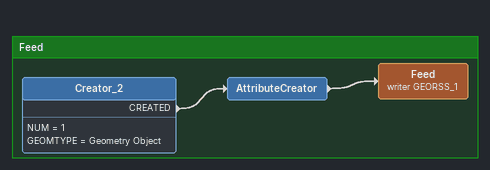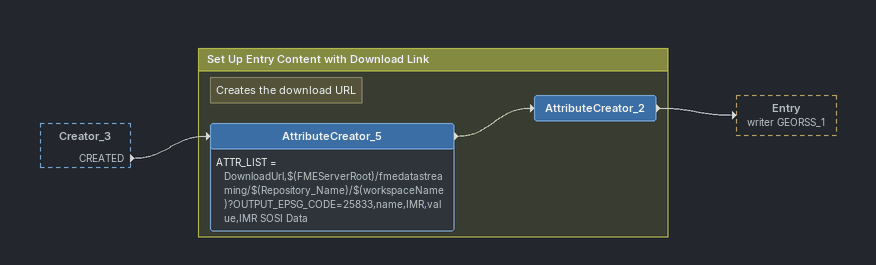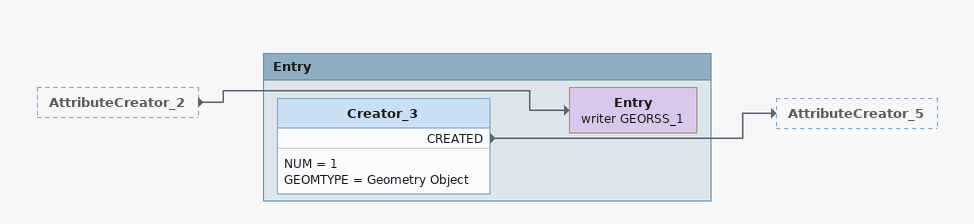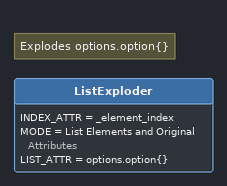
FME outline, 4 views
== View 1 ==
Bookmark: Feed
Creator_2
    NUM = 1
    GEOMTYPE = Geometry Object
    CREATED -> AttributeCreator
AttributeCreator
    -> Feed (writer GEORSS_1)
Feed (writer GEORSS_1)

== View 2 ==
Creator_3 [outside]
    CREATED -> AttributeCreator_5

Bookmark: Set Up Entry Content with Download Link
Note: Creates the download URL
AttributeCreator_5
    ATTR_LIST = DownloadUrl,$(FMEServerRoot)/fmedatastreaming/$(Repository_Name)/$(workspaceName)?OUTPUT_EPSG_CODE=25833,name,IMR,value,IMR SOSI Data
    -> AttributeCreator_2
AttributeCreator_2
    -> Entry (writer GEORSS_1)

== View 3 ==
AttributeCreator_2 [outside]
    -> Entry (writer GEORSS_1)

Bookmark: Entry
Creator_3
    NUM = 1
    GEOMTYPE = Geometry Object
    CREATED -> AttributeCreator_5
Entry (writer GEORSS_1)

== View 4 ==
Note: Explodes options.option{}
ListExploder
    INDEX_ATTR = _element_index
    MODE = List Elements and Original Attributes
    LIST_ATTR = options.option{}
